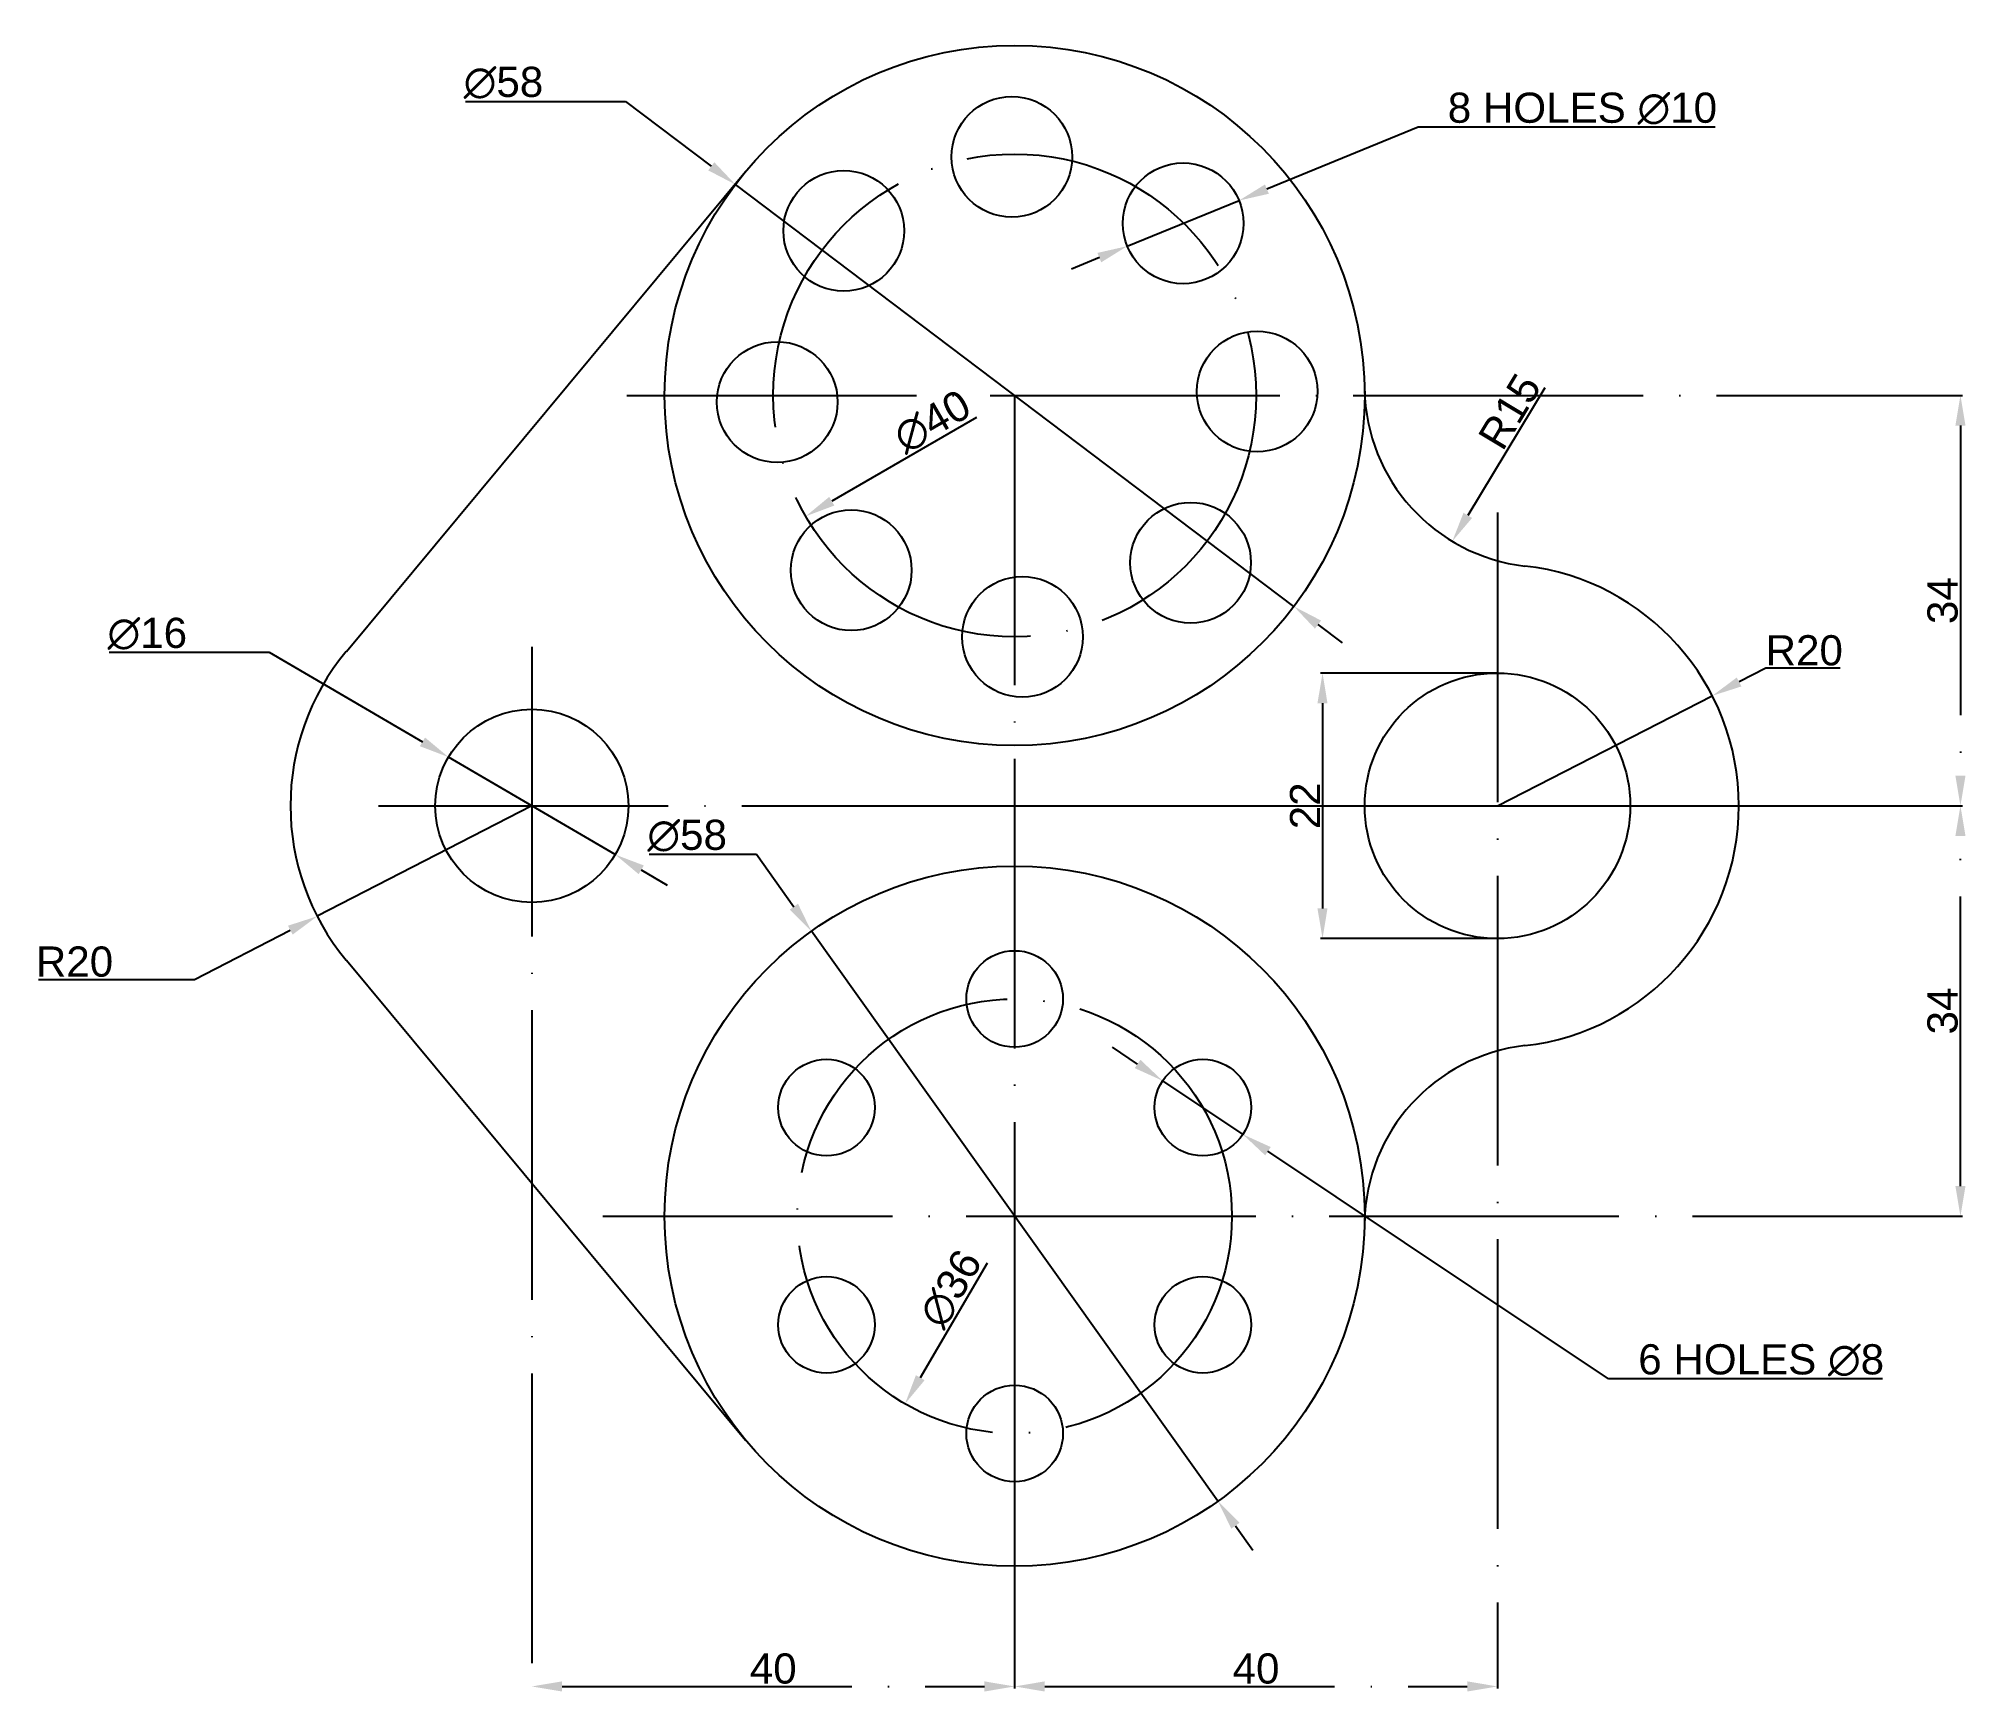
# Model space of a CAD drawing. Header units: millimetres. Extents: x -81 to 79, y -107 to 30.
import ezdxf

# ---------------------------------------------------------------- set-up
doc = ezdxf.new("R2010")
doc.units = ezdxf.units.MM
doc.header["$MEASUREMENT"] = 0
doc.linetypes.add('ACAD_ISO04W100', pattern=[30, 24, -3, 0, -3])
doc.styles.get("Standard").update_dxf_attribs({"font": 'arial.ttf'})
doc.dimstyles.get("Standard").update_dxf_attribs({"dimtxt": 2.5, "dimasz": 2.5, "dimexe": 0.18, "dimexo": 0.0625, "dimgap": 0.1885, "dimtad": 1, "dimtoh": 1, "dimdec": 0, "dimzin": 0, "dimdsep": 46, "dimtxsty": 'Standard', "dimcen": 0, "dimadec": 0, "dimazin": 0, "dimtfac": 1, "dimtdec": 0, "dimtmove": 0, "dimatfit": 3, "dimfxl": 1, "dimtolj": 1, "dimtzin": 0, "dimarcsym": 1})

# ---------------------------------------------------------------- blocks, each defined once
blk = doc.blocks.new('*U2')
blk.add_circle((0, 0), 5)
blk = doc.blocks.new('*U3')
at = {"color": 0, "linetype": 'ByBlock', "lineweight": -2, "transparency": 16777216}
blk.add_blockref('*U2', (0, 20), dxfattribs=at)
for p, rotation in [((-13.93, 13.87), 45), ((14.19, 14.49), 315), ((20.32, 0.56), 270), ((-19.44, -0.32), 90), ((-13.31, -14.25), 135), ((14.81, -13.63), 225), ((0.88, -19.77), 180)]:
    blk.add_blockref('*U2', p, dxfattribs=dict(at, rotation=rotation))
blk = doc.blocks.new('*U7')
blk.add_circle((0, 0), 4)
blk = doc.blocks.new('*U8')
at = {"color": 0, "linetype": 'ByBlock', "lineweight": -2, "transparency": 16777216}
blk.add_blockref('*U7', (0, -50), dxfattribs=at)
for p, rotation in [((-15.59, -59), 59.99999999999999), ((15.59, -59), 299.9999999999999), ((-15.59, -77), 120), ((15.59, -77), 240), ((0, -86), 180)]:
    blk.add_blockref('*U7', p, dxfattribs=dict(at, rotation=rotation))
blk = doc.blocks.new('*D9')
at = {"color": 0, "lineweight": -2, "transparency": 16777216}
for p, q in [((33.44, 22.22), (20.9, 17.1)), ((58.04, 22.22), (33.44, 22.22)), ((9.33, 12.37), (18.59, 16.15)), ((7.02, 11.42), (4.7, 10.47))]:
    blk.add_line(p, q, dxfattribs=at)
at = {"color": 0, "transparency": 16777216}
for points in [[(20.74, 17.48), (21.06, 16.71), (18.59, 16.15)], [(6.86, 11.81), (7.17, 11.03), (9.33, 12.37)]]:
    blk.add_solid(points, dxfattribs=at)
at = {"layer": 'Defpoints', "color": 0, "transparency": 16777216}
for p in [(18.59, 16.15), (9.33, 12.37)]:
    blk.add_point(p, dxfattribs=at)
at = {"color": 0, "transparency": 16777216, "insert": (47.04, 23.76), "char_height": 2.5, "attachment_point": 5}
blk.add_mtext('\\A1;8 HOLES ∅10', dxfattribs=at)
blk = doc.blocks.new('*D10')
at = {"color": 0, "lineweight": -2, "transparency": 16777216}
for p, q in [((10.18, -55.39), (8.11, -54)), ((12.26, -56.78), (18.91, -61.22)), ((49.21, -81.47), (20.99, -62.61)), ((71.9, -81.47), (49.21, -81.47))]:
    blk.add_line(p, q, dxfattribs=at)
at = {"color": 0, "transparency": 16777216}
for points in [[(10.42, -55.04), (9.95, -55.73), (12.26, -56.78)], [(21.22, -62.27), (20.76, -62.96), (18.91, -61.22)]]:
    blk.add_solid(points, dxfattribs=at)
at = {"layer": 'Defpoints', "color": 0, "transparency": 16777216}
for p in [(12.26, -56.78), (18.91, -61.22)]:
    blk.add_point(p, dxfattribs=at)
at = {"color": 0, "transparency": 16777216, "insert": (61.85, -79.94), "char_height": 2.5, "attachment_point": 5}
blk.add_mtext('\\A1;6 HOLES ∅8', dxfattribs=at)
blk = doc.blocks.new('*D11')
at = {"color": 0, "lineweight": -2, "transparency": 16777216}
for p, q in [((-40, -34), (-57.78, -43.15)), ((-67.95, -48.38), (-60.01, -44.3)), ((-80.87, -48.38), (-67.95, -48.38))]:
    blk.add_line(p, q, dxfattribs=at)
at = {"color": 0, "transparency": 16777216}
blk.add_solid([(-60.2, -43.93), (-59.82, -44.67), (-57.78, -43.15)], dxfattribs=at)
at = {"layer": 'Defpoints', "color": 0, "transparency": 16777216}
for p in [(-40, -34), (-57.78, -43.15)]:
    blk.add_point(p, dxfattribs=at)
at = {"color": 0, "transparency": 16777216, "insert": (-77.89, -46.92), "char_height": 2.5, "attachment_point": 5}
blk.add_mtext('\\A1;R20', dxfattribs=at)
blk = doc.blocks.new('*D12')
at = {"color": 0, "lineweight": -2, "transparency": 16777216}
blk.add_line((43.92, 0.64), (37.55, -9.94), dxfattribs=at)
at = {"color": 0, "transparency": 16777216}
blk.add_solid([(37.19, -9.72), (37.9, -10.15), (36.26, -12.08)], dxfattribs=at)
at = {"layer": 'Defpoints', "color": 0, "transparency": 16777216}
for p in [(43.99, 0.77), (36.26, -12.08)]:
    blk.add_point(p, dxfattribs=at)
at = {"color": 0, "transparency": 16777216, "insert": (41.02, -1.33), "char_height": 2.5, "attachment_point": 5, "rotation": 58.9506}
blk.add_mtext('\\A1;R15', dxfattribs=at)
blk = doc.blocks.new('*D13')
at = {"color": 0, "lineweight": -2, "transparency": 16777216}
for p, q in [((62.25, -22.6), (60.02, -23.74)), ((68.4, -22.6), (62.25, -22.6)), ((40, -34), (57.8, -24.88))]:
    blk.add_line(p, q, dxfattribs=at)
at = {"color": 0, "transparency": 16777216}
blk.add_solid([(59.83, -23.37), (60.21, -24.11), (57.8, -24.88)], dxfattribs=at)
at = {"layer": 'Defpoints', "color": 0, "transparency": 16777216}
for p in [(57.8, -24.88), (40, -34)]:
    blk.add_point(p, dxfattribs=at)
at = {"color": 0, "transparency": 16777216, "insert": (65.42, -21.13), "char_height": 2.5, "attachment_point": 5}
blk.add_mtext('\\A1;R20', dxfattribs=at)
blk = doc.blocks.new('*D15')
at = {"color": 0, "lineweight": -2, "transparency": 16777216}
blk.add_line((-2.28, -71.9), (-7.82, -81.38), dxfattribs=at)
at = {"color": 0, "transparency": 16777216}
blk.add_solid([(-8.18, -81.17), (-7.46, -81.59), (-9.08, -83.54)], dxfattribs=at)
at = {"layer": 'Defpoints', "color": 0, "transparency": 16777216}
for p in [(9.08, -52.46), (-9.08, -83.54)]:
    blk.add_point(p, dxfattribs=at)
at = {"color": 0, "transparency": 16777216, "insert": (-5.29, -74.01), "char_height": 2.5, "attachment_point": 5, "rotation": 59.6913}
blk.add_mtext('\\A1;∅36', dxfattribs=at)
blk = doc.blocks.new('*D16')
at = {"color": 0, "lineweight": -2, "transparency": 16777216}
for p, q in [((-30.28, -38.01), (-21.39, -38.01)), ((-21.39, -38.01), (-18.29, -42.36)), ((16.84, -91.61), (-16.84, -44.39)), ((18.29, -93.64), (19.74, -95.68))]:
    blk.add_line(p, q, dxfattribs=at)
at = {"color": 0, "transparency": 16777216}
for points in [[(-17.95, -42.11), (-18.63, -42.6), (-16.84, -44.39)], [(18.63, -93.4), (17.95, -93.89), (16.84, -91.61)]]:
    blk.add_solid(points, dxfattribs=at)
at = {"layer": 'Defpoints', "color": 0, "transparency": 16777216}
for p in [(-16.84, -44.39), (16.84, -91.61)]:
    blk.add_point(p, dxfattribs=at)
at = {"color": 0, "transparency": 16777216, "insert": (-27.13, -36.48), "char_height": 2.5, "attachment_point": 5}
blk.add_mtext('\\A1;∅58', dxfattribs=at)
blk = doc.blocks.new('*D17')
at = {"color": 0, "lineweight": -2, "transparency": 16777216}
for p, q in [((-75.01, -21.28), (-61.76, -21.28)), ((-61.76, -21.28), (-49.07, -28.7)), ((-33.09, -38.04), (-46.91, -29.96)), ((-30.93, -39.3), (-28.78, -40.56))]:
    blk.add_line(p, q, dxfattribs=at)
at = {"color": 0, "transparency": 16777216}
for points in [[(-48.85, -28.34), (-49.28, -29.06), (-46.91, -29.96)], [(-30.72, -38.94), (-31.15, -39.66), (-33.09, -38.04)]]:
    blk.add_solid(points, dxfattribs=at)
at = {"layer": 'Defpoints', "color": 0, "transparency": 16777216}
for p in [(-46.91, -29.96), (-33.09, -38.04)]:
    blk.add_point(p, dxfattribs=at)
at = {"color": 0, "transparency": 16777216, "insert": (-71.86, -19.75), "char_height": 2.5, "attachment_point": 5}
blk.add_mtext('\\A1;∅16', dxfattribs=at)
blk = doc.blocks.new('*D18')
at = {"color": 0, "lineweight": -2, "transparency": 16777216}
for p, q in [((-45.51, 24.36), (-32.25, 24.36)), ((-32.25, 24.36), (-25.13, 18.99)), ((23.14, -17.48), (-23.14, 17.48)), ((25.13, -18.99), (27.13, -20.49))]:
    blk.add_line(p, q, dxfattribs=at)
at = {"color": 0, "transparency": 16777216}
for points in [[(-24.88, 19.32), (-25.39, 18.65), (-23.14, 17.48)], [(25.39, -18.65), (24.88, -19.32), (23.14, -17.48)]]:
    blk.add_solid(points, dxfattribs=at)
at = {"layer": 'Defpoints', "color": 0, "transparency": 16777216}
for p in [(-23.14, 17.48), (23.14, -17.48)]:
    blk.add_point(p, dxfattribs=at)
at = {"color": 0, "transparency": 16777216, "insert": (-42.35, 25.9), "char_height": 2.5, "attachment_point": 5}
blk.add_mtext('\\A1;∅58', dxfattribs=at)
blk = doc.blocks.new('*D19')
at = {"color": 0, "lineweight": -2, "transparency": 16777216}
blk.add_line((-3.17, -1.83), (-15.15, -8.76), dxfattribs=at)
at = {"color": 0, "transparency": 16777216}
blk.add_solid([(-15.36, -8.4), (-14.94, -9.12), (-17.31, -10.01)], dxfattribs=at)
at = {"layer": 'Defpoints', "color": 0, "transparency": 16777216}
for p in [(17.31, 10.01), (-17.31, -10.01)]:
    blk.add_point(p, dxfattribs=at)
at = {"color": 0, "transparency": 16777216, "insert": (-6.82, -2.17), "char_height": 2.5, "attachment_point": 5, "rotation": 30.0449}
blk.add_mtext('\\A1;∅40', dxfattribs=at)
blk = doc.blocks.new('*D22')
at = {"color": 0, "linetype": 'ACAD_ISO04W100', "lineweight": -2, "transparency": 16777216}
for p, q in [((0.06, -34), (78.54, -34)), ((78.36, -65.5), (78.36, -36.5)), ((-34.13, -68), (78.54, -68))]:
    blk.add_line(p, q, dxfattribs=at)
at = {"color": 0, "linetype": 'ACAD_ISO04W100', "transparency": 16777216}
for points in [[(77.94, -36.5), (78.78, -36.5), (78.36, -34)], [(77.94, -65.5), (78.78, -65.5), (78.36, -68)]]:
    blk.add_solid(points, dxfattribs=at)
at = {"layer": 'Defpoints', "color": 0, "linetype": 'ACAD_ISO04W100', "transparency": 16777216}
for p in [(0, -34), (78.36, -34), (-34.19, -68)]:
    blk.add_point(p, dxfattribs=at)
at = {"color": 0, "linetype": 'ACAD_ISO04W100', "transparency": 16777216, "insert": (76.89, -51), "char_height": 2.5, "attachment_point": 5, "rotation": 90}
blk.add_mtext('\\A1;34', dxfattribs=at)
blk = doc.blocks.new('*D23')
at = {"color": 0, "linetype": 'ACAD_ISO04W100', "lineweight": -2, "transparency": 16777216}
for p, q in [((40, -9.71), (40, -107.14)), ((0, -68.06), (0, -107.14)), ((2.5, -106.96), (37.5, -106.96))]:
    blk.add_line(p, q, dxfattribs=at)
at = {"color": 0, "linetype": 'ACAD_ISO04W100', "transparency": 16777216}
for points in [[(2.5, -106.54), (2.5, -107.38), (0, -106.96)], [(37.5, -106.54), (37.5, -107.38), (40, -106.96)]]:
    blk.add_solid(points, dxfattribs=at)
at = {"layer": 'Defpoints', "color": 0, "linetype": 'ACAD_ISO04W100', "transparency": 16777216}
for p in [(40, -9.65), (0, -68), (40, -106.96)]:
    blk.add_point(p, dxfattribs=at)
at = {"color": 0, "linetype": 'ACAD_ISO04W100', "transparency": 16777216, "insert": (20, -105.49), "char_height": 2.5, "attachment_point": 5}
blk.add_mtext('\\A1;40', dxfattribs=at)
blk = doc.blocks.new('*D24')
at = {"color": 0, "linetype": 'ACAD_ISO04W100', "lineweight": -2, "transparency": 16777216}
for p, q in [((-40, -20.83), (-40, -107.14)), ((0, -86.06), (0, -107.14)), ((-37.5, -106.96), (-2.5, -106.96))]:
    blk.add_line(p, q, dxfattribs=at)
at = {"color": 0, "linetype": 'ACAD_ISO04W100', "transparency": 16777216}
for points in [[(-37.5, -106.54), (-37.5, -107.38), (-40, -106.96)], [(-2.5, -106.54), (-2.5, -107.38), (0, -106.96)]]:
    blk.add_solid(points, dxfattribs=at)
at = {"layer": 'Defpoints', "color": 0, "linetype": 'ACAD_ISO04W100', "transparency": 16777216}
for p in [(-40, -20.77), (0, -86), (0, -106.96)]:
    blk.add_point(p, dxfattribs=at)
at = {"color": 0, "linetype": 'ACAD_ISO04W100', "transparency": 16777216, "insert": (-20, -105.49), "char_height": 2.5, "attachment_point": 5}
blk.add_mtext('\\A1;40', dxfattribs=at)
blk = doc.blocks.new('*D25')
at = {"color": 0, "linetype": 'ACAD_ISO04W100', "lineweight": -2, "transparency": 16777216}
for p, q in [((-32.14, 0), (78.54, 0)), ((78.36, -2.5), (78.36, -31.5)), ((-52.7, -34), (78.54, -34))]:
    blk.add_line(p, q, dxfattribs=at)
at = {"color": 0, "linetype": 'ACAD_ISO04W100', "transparency": 16777216}
for points in [[(77.94, -2.5), (78.78, -2.5), (78.36, 0)], [(77.94, -31.5), (78.78, -31.5), (78.36, -34)]]:
    blk.add_solid(points, dxfattribs=at)
at = {"layer": 'Defpoints', "color": 0, "linetype": 'ACAD_ISO04W100', "transparency": 16777216}
for p in [(-32.2, 0), (-52.76, -34), (78.36, -34)]:
    blk.add_point(p, dxfattribs=at)
at = {"color": 0, "linetype": 'ACAD_ISO04W100', "transparency": 16777216, "insert": (76.89, -17), "char_height": 2.5, "attachment_point": 5, "rotation": 90}
blk.add_mtext('\\A1;34', dxfattribs=at)
blk = doc.blocks.new('*D26')
at = {"color": 0, "linetype": 'ACAD_ISO04W100', "lineweight": -2, "transparency": 16777216}
for p, q in [((39.94, -23), (25.33, -23)), ((25.51, -25.5), (25.51, -42.5)), ((39.94, -45), (25.33, -45))]:
    blk.add_line(p, q, dxfattribs=at)
at = {"color": 0, "linetype": 'ACAD_ISO04W100', "transparency": 16777216}
for points in [[(25.09, -25.5), (25.92, -25.5), (25.51, -23)], [(25.09, -42.5), (25.92, -42.5), (25.51, -45)]]:
    blk.add_solid(points, dxfattribs=at)
at = {"layer": 'Defpoints', "color": 0, "linetype": 'ACAD_ISO04W100', "transparency": 16777216}
for p in [(40, -23), (25.51, -45), (40, -45)]:
    blk.add_point(p, dxfattribs=at)
at = {"color": 0, "linetype": 'ACAD_ISO04W100', "transparency": 16777216, "insert": (24.06, -34), "char_height": 2.5, "attachment_point": 5, "rotation": 90}
blk.add_mtext('\\A1;22', dxfattribs=at)

msp = doc.modelspace()

# ---------------------------------------------------------------- linework, layer by layer
for p, q in [((-55.37, -21.21), (-22.29, 18.55)), ((-55.37, -46.79), (-22.29, -86.55))]:
    msp.add_line(p, q)
at = {"linetype": 'ACAD_ISO04W100'}
msp.add_line((0, 0), (0, -68), dxfattribs=at)
for centre, radius in [((0, 0), 29), ((40, -34), 11), ((-40, -34), 8), ((0, -68), 29)]:
    msp.add_circle(centre, radius)
for centre, radius in [((0, 0), 20), ((0, -68), 18)]:
    msp.add_circle(centre, radius, dxfattribs=at)
for centre, radius, start, end in [((43.99, 0.77), 15, 181.0046, 263.4487), ((40, -34), 20, 276.5513, 83.4487), ((-40, -34), 20, 140.2359, 219.7641), ((43.99, -68.77), 15, 96.5513, 178.9954)]:
    msp.add_arc(centre, radius, start, end)

# ---------------------------------------------------------------- block references
for name, p in [('*U3', (-0.23, -0.23)), ('*U8', (0, 0))]:
    msp.add_blockref(name, p)

# ---------------------------------------------------------------- dimensions: what is measured, and where the dimension line sits
for p1, p2, text, picture, middle in [((9.33, 12.37), (18.59, 16.15), '8 HOLES <>', '*D9', (47.04, 22.22)), ((12.26, -56.78), (18.91, -61.22), '6 HOLES <>', '*D10', (61.85, -81.47))]:
    dim = msp.add_diameter_dim_2p(p1=p1, p2=p2, text=text, dimstyle='Standard')
    dim.commit()
    dim.dimension.update_dxf_attribs({"geometry": picture, "text_midpoint": middle, "dimtype": 163})
for p1, p2, picture, middle in [((23.14, -17.48), (-23.14, 17.48), '*D18', (-42.35, 24.36)), ((17.31, 10.01), (-17.31, -10.01), '*D19', (-6.05, -3.5)), ((-33.09, -38.04), (-46.91, -29.96), '*D17', (-71.86, -21.28)), ((16.84, -91.61), (-16.84, -44.39), '*D16', (-27.13, -38.01)), ((9.08, -52.46), (-9.08, -83.54), '*D15', (-3.97, -74.79))]:
    dim = msp.add_diameter_dim_2p(p1=p1, p2=p2, dimstyle='Standard')
    dim.commit()
    dim.dimension.update_dxf_attribs({"geometry": picture, "text_midpoint": middle, "dimtype": 163})
for center, mpoint, picture, middle in [((43.99, 0.77), (36.26, -12.08), '*D12', (42.27, -2.09)), ((-40, -34), (-57.78, -43.15), '*D11', (-77.89, -48.38))]:
    dim = msp.add_radius_dim(center=center, mpoint=mpoint, dimstyle='Standard')
    dim.commit()
    dim.dimension.update_dxf_attribs({"geometry": picture, "text_midpoint": middle, "dimtype": 164})
for base, p1, p2, picture, middle in [((78.36, -34), (-32.2, 0), (-52.76, -34), '*D25', (76.89, -17)), ((25.51, -45), (40, -23), (40, -45), '*D26', (24.06, -34)), ((78.36, -34), (-34.19, -68), (0, -34), '*D22', (76.89, -51))]:
    dim = msp.add_linear_dim(base=base, p1=p1, p2=p2, angle=90, dimstyle='Standard', dxfattribs=at)
    dim.commit()
    dim.dimension.update_dxf_attribs({"geometry": picture, "text_midpoint": middle})
for base, p1, p2, picture, middle in [((40, -106.96), (0, -68), (40, -9.65), '*D23', (20, -105.49)), ((0, -106.96), (-40, -20.77), (0, -86), '*D24', (-20, -105.49))]:
    dim = msp.add_linear_dim(base=base, p1=p1, p2=p2, dimstyle='Standard', dxfattribs=at)
    dim.commit()
    dim.dimension.update_dxf_attribs({"geometry": picture, "text_midpoint": middle})
dim = msp.add_radius_dim(center=(40, -34), mpoint=(57.8, -24.88), dimstyle='Standard')
dim.commit()
dim.dimension.update_dxf_attribs({"geometry": '*D13', "text_midpoint": (65.42, -21.13)})

doc.saveas('drawing.dxf')
